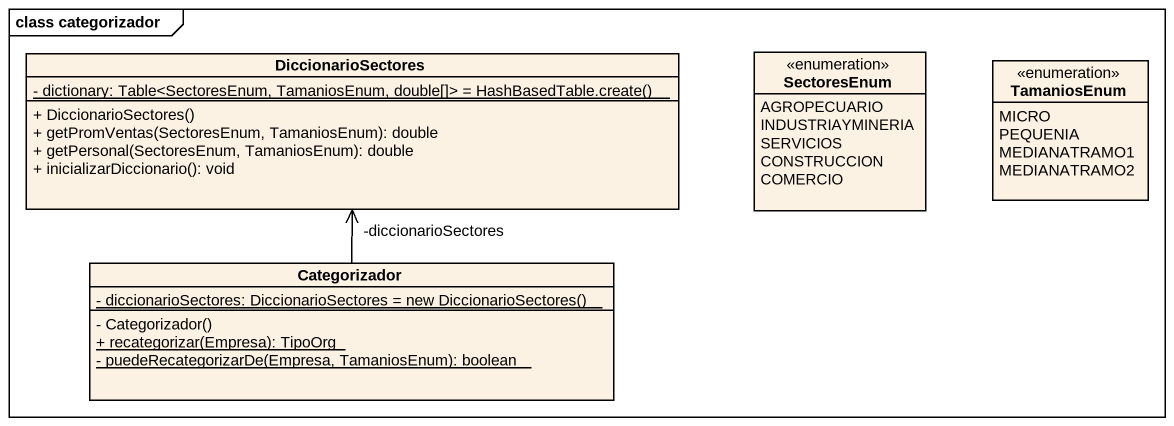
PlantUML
@startuml
mainframe class categorizador
hide circle
hide empty members
skinparam classAttributeIconSize 0
class DiccionarioSectores {
  {static} {field} - dictionary: Table<SectoresEnum, TamaniosEnum, double[]> = HashBasedTable.create()
  + DiccionarioSectores()
  + getPromVentas(SectoresEnum, TamaniosEnum): double
  + getPersonal(SectoresEnum, TamaniosEnum): double
  + inicializarDiccionario(): void
}
enum SectoresEnum {
  AGROPECUARIO
  INDUSTRIAYMINERIA
  SERVICIOS
  CONSTRUCCION
  COMERCIO
}
enum TamaniosEnum {
  MICRO
  PEQUENIA
  MEDIANATRAMO1
  MEDIANATRAMO2
}
class Categorizador {
  {static} {field} - diccionarioSectores: DiccionarioSectores = new DiccionarioSectores()
  - Categorizador()
  {static} + recategorizar(Empresa): TipoOrg
  {static} - puedeRecategorizarDe(Empresa, TamaniosEnum): boolean
}
Categorizador -up-> "-diccionarioSectores" DiccionarioSectores
@enduml
